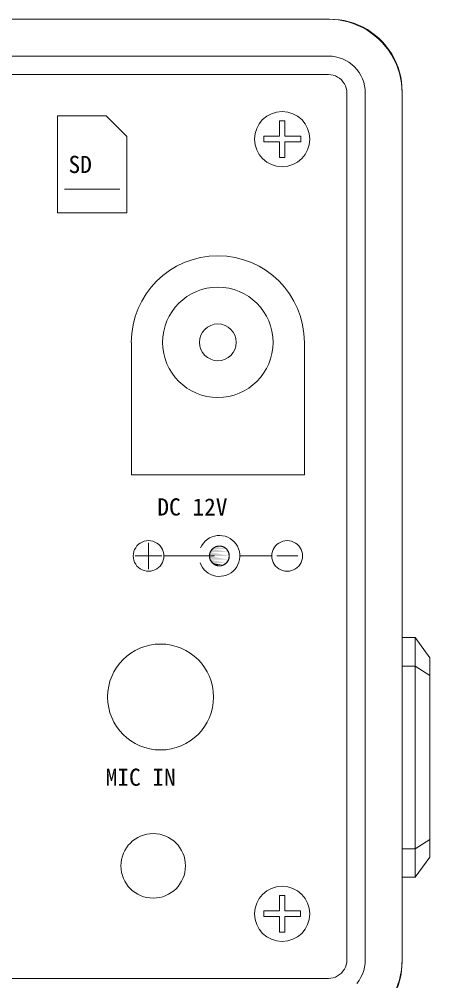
# Model space of a CAD drawing. Units: millimetres on the paper. Extents: x -546 to 142, y -95 to 95.
# Drawn here: x 75.16 to 92.81, y -13.08 to 28.27 of the extents above; entities that cross this region are included whole.
import ezdxf
from ezdxf.enums import TextEntityAlignment as Align

# ---------------------------------------------------------------- set-up
doc = ezdxf.new("R2010")
doc.units = ezdxf.units.MM
doc.layers.add('0-1_外形線', color=7, linetype='Continuous', lineweight=18)
doc.layers.add('0-7_レイヤー_1', color=7, linetype='Continuous', lineweight=18)
doc.styles.add('ＭＳ ゴシック', font='')
doc.styles.get('ＭＳ ゴシック').set_extended_font_data('MS Gothic')

# ---------------------------------------------------------------- blocks, each defined once
blk = doc.blocks.new('U32')
at = {"layer": '0-7_レイヤー_1'}
for p, q in [((314.393, 157.582), (314.36, 157.416)), ((314.485, 157.718), (314.393, 157.582)), ((314.62, 157.809), (314.485, 157.718)), ((314.787, 157.843), (314.62, 157.809)), ((314.953, 157.809), (314.787, 157.843)), ((314.953, 157.809), (315.088, 157.718)), ((315.088, 157.718), (315.18, 157.582)), ((315.18, 157.582), (315.213, 157.416)), ((314.36, 157.416), (314.393, 157.25)), ((314.393, 157.25), (314.485, 157.114)), ((315.18, 157.25), (315.088, 157.114)), ((315.213, 157.416), (315.18, 157.25)), ((314.485, 157.114), (314.62, 157.023))]:
    blk.add_line(p, q, dxfattribs=at)
blk.add_lwpolyline([(315.088, 157.114), (314.953, 157.023), (314.787, 156.989), (314.62, 157.023)], dxfattribs=at)
for points in [[(314.393, 157.582), (314.36, 157.416), (315.213, 157.416)], [(314.485, 157.718), (314.393, 157.582), (315.18, 157.582)], [(314.62, 157.809), (314.485, 157.718), (315.088, 157.718)], [(314.787, 157.843), (314.62, 157.809), (314.953, 157.809)], [(314.36, 157.416), (314.393, 157.25), (315.18, 157.25)], [(314.393, 157.25), (314.485, 157.114), (315.088, 157.114)], [(314.485, 157.114), (314.62, 157.023), (314.953, 157.023)]]:
    blk.add_solid(points, dxfattribs=at)

msp = doc.modelspace()

# ---------------------------------------------------------------- linework, layer by layer
at = {"layer": '0-1_外形線'}
for centre, radius in [((86.463, 23.11), 1.187), ((83.696, 14.372), 2.373), ((83.697, 14.372), 0.791), ((81.234, -0.878), 2.277), ((80.917, -8.139), 1.388), ((86.463, -10.203), 1.187)]:
    msp.add_circle(centre, radius, dxfattribs=at)
msp.add_arc((83.697, 14.372), 3.721, 0, 180, dxfattribs=at)
at = {"layer": '0-7_レイヤー_1'}
for p, q in [((43.258, 28.266), (88.448, 28.266)), ((88.448, 28.266), (88.496, 28.266)), ((88.448, 25.889), (43.258, 25.889)), ((91.621, 25.141), (91.621, 25.094)), ((91.621, 25.094), (91.621, -12.184)), ((76.806, 24.11), (78.89, 24.11)), ((76.806, 24.11), (76.806, 19.947)), ((78.89, 24.11), (79.78, 23.217)), ((79.78, 19.947), (79.78, 23.217)), ((87.258, 22.994), (87.258, 23.235)), ((85.676, 22.994), (86.35, 22.994)), ((86.583, 22.319), (86.583, 22.994)), ((86.583, 22.994), (87.258, 22.994)), ((77.103, 20.957), (79.483, 20.957)), ((76.806, 19.947), (79.78, 19.947)), ((80.718, 4.616), (80.718, 5.758)), ((80.148, 5.186), (81.291, 5.186)), ((83.551, 5.186), (81.378, 5.186)), ((84.643, 5.186), (86.018, 5.186)), ((87.131, 5.186), (86.23, 5.186)), ((91.621, 1.68), (92.175, 1.68)), ((92.808, 0.808), (92.175, 1.68)), ((92.175, 0.45), (92.175, 1.68)), ((91.621, 0.45), (92.175, 0.45)), ((92.808, 0.05), (92.175, 0.45)), ((92.175, -7.404), (92.175, 0.45)), ((92.808, 0.808), (92.808, 0.05)), ((92.808, 0.05), (92.808, -7.003)), ((92.175, -7.404), (92.808, -7.003)), ((92.808, -7.003), (92.808, -7.758)), ((91.621, -7.404), (92.175, -7.404)), ((92.175, -8.632), (92.808, -7.758)), ((85.676, -10.32), (86.35, -10.32)), ((86.583, -10.994), (86.583, -10.32)), ((86.583, -10.32), (87.257, -10.32)), ((87.257, -10.32), (87.257, -10.079)), ((91.621, -12.184), (91.621, -12.231)), ((43.258, -12.976), (88.448, -12.976))]:
    msp.add_line(p, q, dxfattribs=at)
for points in [[(91.621, 25.094), (91.613, 25.311), (91.589, 25.526), (91.555, 25.74), (91.502, 25.949), (91.438, 26.156), (91.359, 26.358), (91.263, 26.554), (91.157, 26.742), (91.041, 26.925), (90.908, 27.097), (90.767, 27.259), (90.614, 27.413), (90.449, 27.556), (90.277, 27.685), (90.097, 27.805), (89.909, 27.911), (89.713, 28.003), (89.512, 28.083), (89.305, 28.149), (89.093, 28.199), (88.881, 28.237), (88.666, 28.26), (88.448, 28.266)], [(91.621, 25.141), (91.613, 25.356), (91.594, 25.568), (91.557, 25.78), (91.507, 25.987), (91.443, 26.191), (91.367, 26.39), (91.276, 26.583), (91.17, 26.771), (91.054, 26.949), (90.926, 27.119), (90.786, 27.28), (90.635, 27.431), (90.473, 27.572), (90.304, 27.701), (90.124, 27.818), (89.938, 27.921), (89.744, 28.014), (89.546, 28.091), (89.341, 28.155), (89.132, 28.205), (88.923, 28.24), (88.711, 28.26), (88.496, 28.266)], [(88.448, 26.681), (43.258, 26.681), (43.101, 26.673), (42.948, 26.65), (42.796, 26.612), (42.651, 26.559), (42.51, 26.493), (42.375, 26.414), (42.251, 26.321), (42.136, 26.215), (42.031, 26.101), (41.938, 25.976), (41.858, 25.841), (41.792, 25.701), (41.739, 25.555), (41.702, 25.404), (41.678, 25.25), (41.673, 25.094)], [(89.847, 25.841), (89.766, 25.976), (89.675, 26.101), (89.57, 26.215), (89.456, 26.321), (89.328, 26.414), (89.196, 26.493), (89.055, 26.559), (88.909, 26.612), (88.759, 26.65), (88.605, 26.673), (88.448, 26.681)], [(89.241, -12.184), (89.241, 25.094), (89.236, 25.197), (89.214, 25.301), (89.18, 25.399), (89.135, 25.492), (89.077, 25.576), (89.01, 25.656), (88.931, 25.725), (88.846, 25.78), (88.751, 25.828), (88.653, 25.86), (88.552, 25.881), (88.448, 25.889)], [(89.675, -13.191), (89.766, -13.066), (89.847, -12.931), (89.914, -12.79), (89.967, -12.645), (90.005, -12.493), (90.026, -12.34), (90.033, -12.184), (90.033, 25.094), (90.026, 25.25), (90.005, 25.404), (89.967, 25.555), (89.914, 25.701), (89.847, 25.841)], [(86.583, 23.902), (86.35, 23.902), (86.35, 23.235), (85.676, 23.235), (85.676, 22.994)], [(87.258, 23.235), (86.583, 23.235), (86.583, 23.902)], [(86.35, 22.994), (86.35, 22.319), (86.583, 22.319)], [(79.982, 14.372), (79.982, 8.676), (87.417, 8.676), (87.417, 14.372)], [(81.378, 5.186), (81.373, 5.281), (81.351, 5.374), (81.32, 5.461), (81.275, 5.543), (81.216, 5.617), (81.15, 5.687), (81.076, 5.742), (80.994, 5.787), (80.906, 5.819), (80.813, 5.84), (80.718, 5.845), (80.625, 5.84), (80.532, 5.819), (80.445, 5.787), (80.363, 5.742), (80.289, 5.687), (80.22, 5.617), (80.164, 5.543), (80.119, 5.461), (80.087, 5.374), (80.066, 5.281), (80.06, 5.186), (80.066, 5.093), (80.087, 5), (80.119, 4.912), (80.164, 4.831), (80.22, 4.754), (80.289, 4.687), (80.363, 4.632), (80.445, 4.586), (80.532, 4.555), (80.625, 4.534), (80.718, 4.528), (80.813, 4.534), (80.906, 4.555), (80.994, 4.586), (81.076, 4.632), (81.15, 4.687), (81.216, 4.754)], [(82.934, 4.894), (82.982, 4.788), (83.039, 4.687), (83.111, 4.597), (83.193, 4.518), (83.286, 4.446), (83.39, 4.391), (83.495, 4.348), (83.609, 4.321), (83.723, 4.308), (83.84, 4.311), (83.954, 4.327), (84.065, 4.359), (84.171, 4.407), (84.269, 4.467), (84.359, 4.539), (84.439, 4.624), (84.508, 4.716), (84.563, 4.82), (84.603, 4.926), (84.63, 5.04), (84.643, 5.153), (84.64, 5.27), (84.622, 5.385), (84.587, 5.496), (84.54, 5.601), (84.478, 5.7), (84.404, 5.79), (84.319, 5.867), (84.227, 5.935), (84.123, 5.988), (84.015, 6.031), (83.903, 6.055), (83.787, 6.065), (83.673, 6.063), (83.559, 6.042), (83.448, 6.007), (83.342, 5.96), (83.244, 5.896), (83.156, 5.821)], [(83.156, 5.821), (83.077, 5.737), (83.01, 5.641), (82.958, 5.541)], [(87.336, 5.186), (87.331, 5.281), (87.309, 5.374), (87.277, 5.461), (87.232, 5.543), (87.176, 5.617), (87.108, 5.687), (87.034, 5.742), (86.951, 5.787), (86.863, 5.819), (86.771, 5.84), (86.678, 5.845), (86.583, 5.84), (86.49, 5.819), (86.403, 5.787), (86.321, 5.742), (86.246, 5.687), (86.181, 5.617), (86.122, 5.543), (86.077, 5.461), (86.045, 5.374), (86.023, 5.281), (86.018, 5.186), (86.023, 5.093), (86.045, 5), (86.077, 4.912), (86.122, 4.831), (86.181, 4.754), (86.246, 4.687), (86.321, 4.632), (86.403, 4.586), (86.49, 4.555), (86.583, 4.534), (86.678, 4.528), (86.771, 4.534), (86.863, 4.555), (86.951, 4.586), (87.034, 4.632), (87.108, 4.687), (87.176, 4.754)], [(83.371, 5.357), (83.373, 5.362), (83.376, 5.368), (83.379, 5.374), (83.382, 5.38), (83.385, 5.385), (83.388, 5.391), (83.391, 5.397), (83.394, 5.402), (83.397, 5.408), (83.4, 5.413), (83.404, 5.418), (83.407, 5.424), (83.411, 5.429), (83.415, 5.434), (83.418, 5.439), (83.422, 5.444), (83.426, 5.449), (83.43, 5.454), (83.434, 5.459), (83.438, 5.464), (83.442, 5.469), (83.446, 5.473), (83.45, 5.478), (83.455, 5.483), (83.459, 5.487), (83.464, 5.492), (83.468, 5.496), (83.473, 5.5), (83.477, 5.505), (83.482, 5.509), (83.487, 5.513), (83.492, 5.517), (83.497, 5.521), (83.502, 5.525), (83.507, 5.529), (83.512, 5.533), (83.517, 5.536), (83.522, 5.54), (83.527, 5.543)], [(83.527, 5.543), (83.533, 5.547), (83.538, 5.55), (83.544, 5.553), (83.549, 5.557), (83.555, 5.56), (83.56, 5.563), (83.566, 5.566), (83.571, 5.569), (83.577, 5.572), (83.583, 5.574), (83.589, 5.577), (83.595, 5.58), (83.601, 5.582), (83.606, 5.584), (83.612, 5.587), (83.619, 5.589), (83.625, 5.591), (83.631, 5.593), (83.637, 5.595), (83.643, 5.597), (83.649, 5.599), (83.656, 5.6), (83.662, 5.602), (83.668, 5.603), (83.675, 5.605), (83.681, 5.606), (83.688, 5.607), (83.694, 5.608), (83.701, 5.609), (83.707, 5.61), (83.714, 5.611), (83.72, 5.612), (83.727, 5.612), (83.734, 5.613), (83.741, 5.613), (83.747, 5.614), (83.754, 5.614), (83.761, 5.614), (83.768, 5.614)], [(83.768, 5.614), (83.774, 5.614), (83.781, 5.614), (83.788, 5.613), (83.795, 5.613), (83.801, 5.612), (83.808, 5.612), (83.815, 5.611), (83.821, 5.61), (83.828, 5.609), (83.834, 5.608), (83.841, 5.607), (83.847, 5.606), (83.854, 5.604), (83.86, 5.603), (83.866, 5.601), (83.873, 5.6), (83.879, 5.598), (83.885, 5.596), (83.891, 5.594), (83.897, 5.592), (83.904, 5.59), (83.91, 5.588), (83.916, 5.586), (83.922, 5.583), (83.928, 5.581), (83.933, 5.578), (83.939, 5.576), (83.945, 5.573), (83.951, 5.57), (83.956, 5.567), (83.962, 5.564), (83.968, 5.561), (83.973, 5.558), (83.979, 5.555), (83.984, 5.552), (83.99, 5.549), (83.995, 5.545), (84, 5.542), (84.006, 5.538)], [(84.006, 5.538), (84.011, 5.534), (84.016, 5.531), (84.021, 5.527), (84.026, 5.523), (84.031, 5.519), (84.036, 5.515), (84.041, 5.511), (84.045, 5.507), (84.05, 5.503), (84.055, 5.498), (84.059, 5.494), (84.064, 5.489), (84.068, 5.485), (84.072, 5.48), (84.077, 5.476), (84.081, 5.471), (84.085, 5.466), (84.089, 5.462), (84.093, 5.457), (84.097, 5.452), (84.101, 5.447), (84.105, 5.442), (84.109, 5.437), (84.112, 5.431), (84.116, 5.426), (84.12, 5.421), (84.123, 5.416), (84.126, 5.41), (84.13, 5.405), (84.133, 5.399), (84.136, 5.394), (84.139, 5.388), (84.142, 5.383), (84.145, 5.377), (84.148, 5.371), (84.15, 5.365), (84.153, 5.36), (84.156, 5.354), (84.158, 5.348)], [(81.216, 4.754), (81.275, 4.831), (81.32, 4.912), (81.351, 5), (81.373, 5.093), (81.378, 5.186)], [(83.344, 5.104), (83.343, 5.111), (83.342, 5.117), (83.341, 5.124), (83.34, 5.13), (83.339, 5.137), (83.338, 5.143), (83.337, 5.15), (83.337, 5.157), (83.337, 5.163), (83.336, 5.17), (83.336, 5.177), (83.336, 5.184), (83.336, 5.19), (83.336, 5.197), (83.336, 5.204), (83.337, 5.211), (83.337, 5.217), (83.337, 5.224), (83.338, 5.231), (83.339, 5.237), (83.34, 5.244), (83.341, 5.251), (83.342, 5.257), (83.343, 5.264), (83.344, 5.27), (83.345, 5.277), (83.347, 5.283), (83.348, 5.289), (83.35, 5.296), (83.352, 5.302), (83.353, 5.308), (83.355, 5.314), (83.357, 5.32), (83.359, 5.327), (83.361, 5.333), (83.364, 5.339), (83.366, 5.345), (83.368, 5.351), (83.371, 5.357)], [(83.459, 4.887), (83.455, 4.892), (83.45, 4.896), (83.446, 4.901), (83.442, 4.906), (83.438, 4.91), (83.434, 4.915), (83.43, 4.92), (83.426, 4.925), (83.422, 4.93), (83.418, 4.935), (83.415, 4.94), (83.411, 4.945), (83.407, 4.951), (83.404, 4.956), (83.4, 4.961), (83.397, 4.967), (83.394, 4.972), (83.391, 4.978), (83.388, 4.983), (83.385, 4.989), (83.382, 4.995), (83.379, 5), (83.376, 5.006), (83.373, 5.012), (83.371, 5.018), (83.368, 5.024), (83.366, 5.03), (83.364, 5.036), (83.361, 5.042), (83.359, 5.048), (83.357, 5.054), (83.355, 5.06), (83.353, 5.066), (83.352, 5.072), (83.35, 5.079), (83.348, 5.085), (83.347, 5.091), (83.345, 5.098), (83.344, 5.104)], [(84.189, 5.187), (84.189, 5.18), (84.189, 5.173), (84.189, 5.167), (84.188, 5.16), (84.188, 5.153), (84.187, 5.147), (84.187, 5.14), (84.186, 5.133), (84.185, 5.127), (84.184, 5.12), (84.183, 5.114), (84.182, 5.107), (84.18, 5.101), (84.179, 5.094), (84.178, 5.088), (84.176, 5.082), (84.174, 5.075), (84.173, 5.069), (84.171, 5.063), (84.169, 5.057), (84.167, 5.051), (84.165, 5.045), (84.163, 5.039), (84.16, 5.033), (84.158, 5.027), (84.156, 5.021), (84.153, 5.015), (84.15, 5.009), (84.148, 5.003), (84.145, 4.997), (84.142, 4.992), (84.139, 4.986), (84.136, 4.98), (84.133, 4.975), (84.13, 4.969), (84.126, 4.964), (84.123, 4.959), (84.12, 4.953), (84.116, 4.948)], [(84.158, 5.348), (84.16, 5.342), (84.163, 5.336), (84.165, 5.33), (84.167, 5.324), (84.169, 5.317), (84.171, 5.311), (84.173, 5.305), (84.174, 5.299), (84.176, 5.292), (84.178, 5.286), (84.179, 5.28), (84.18, 5.273), (84.182, 5.267), (84.183, 5.26), (84.184, 5.254), (84.185, 5.247), (84.186, 5.241), (84.187, 5.234), (84.187, 5.228), (84.188, 5.221), (84.188, 5.214), (84.189, 5.207), (84.189, 5.201), (84.189, 5.194), (84.189, 5.187)], [(87.176, 4.754), (87.232, 4.831), (87.277, 4.912), (87.309, 5), (87.331, 5.093), (87.336, 5.186)], [(83.675, 4.769), (83.668, 4.771), (83.662, 4.772), (83.656, 4.774), (83.649, 4.776), (83.643, 4.777), (83.637, 4.779), (83.631, 4.781), (83.625, 4.783), (83.619, 4.785), (83.612, 4.788), (83.606, 4.79), (83.601, 4.792), (83.595, 4.795), (83.589, 4.797), (83.583, 4.8), (83.577, 4.803), (83.571, 4.806), (83.566, 4.808), (83.56, 4.811), (83.555, 4.814), (83.549, 4.818), (83.544, 4.821), (83.538, 4.824), (83.533, 4.828), (83.527, 4.831), (83.522, 4.835), (83.517, 4.838), (83.512, 4.842), (83.507, 4.846), (83.502, 4.849), (83.497, 4.853), (83.492, 4.857), (83.487, 4.861), (83.482, 4.865), (83.477, 4.87), (83.473, 4.874), (83.468, 4.878), (83.464, 4.883), (83.459, 4.887)], [(83.928, 4.793), (83.922, 4.791), (83.916, 4.789), (83.91, 4.786), (83.904, 4.784), (83.897, 4.782), (83.891, 4.78), (83.885, 4.778), (83.879, 4.776), (83.873, 4.775), (83.866, 4.773), (83.86, 4.772), (83.854, 4.77), (83.847, 4.769), (83.841, 4.768), (83.834, 4.766), (83.828, 4.765), (83.821, 4.764), (83.815, 4.764), (83.808, 4.763), (83.801, 4.762), (83.795, 4.762), (83.788, 4.761), (83.781, 4.761), (83.774, 4.761), (83.768, 4.76), (83.761, 4.76), (83.754, 4.761), (83.747, 4.761), (83.741, 4.761), (83.734, 4.761), (83.727, 4.762), (83.72, 4.762), (83.714, 4.763), (83.707, 4.764), (83.701, 4.765), (83.694, 4.766), (83.688, 4.767), (83.681, 4.768), (83.675, 4.769)], [(84.116, 4.948), (84.112, 4.943), (84.109, 4.938), (84.105, 4.933), (84.101, 4.927), (84.097, 4.923), (84.093, 4.918), (84.089, 4.913), (84.085, 4.908), (84.081, 4.903), (84.077, 4.898), (84.072, 4.894), (84.068, 4.889), (84.064, 4.885), (84.059, 4.88), (84.055, 4.876), (84.05, 4.872), (84.045, 4.868), (84.041, 4.863), (84.036, 4.859), (84.031, 4.855), (84.026, 4.851), (84.021, 4.847), (84.016, 4.844), (84.011, 4.84), (84.006, 4.836), (84, 4.833), (83.995, 4.829), (83.99, 4.826), (83.984, 4.822), (83.979, 4.819), (83.973, 4.816), (83.968, 4.813), (83.962, 4.81), (83.956, 4.807), (83.951, 4.804), (83.945, 4.801), (83.939, 4.799), (83.933, 4.796), (83.928, 4.793)], [(91.621, -8.632), (92.175, -8.632), (92.175, -7.404)], [(86.583, -9.412), (86.35, -9.412), (86.35, -10.079), (85.676, -10.079), (85.676, -10.32)], [(87.257, -10.079), (86.583, -10.079), (86.583, -9.412)], [(86.35, -10.32), (86.35, -10.994), (86.583, -10.994)], [(88.448, -15.356), (88.666, -15.348), (88.881, -15.326), (89.093, -15.289), (89.305, -15.239), (89.512, -15.173), (89.713, -15.094), (89.909, -15), (90.097, -14.895), (90.277, -14.776), (90.449, -14.646), (90.614, -14.503), (90.767, -14.35), (90.908, -14.188), (91.041, -14.012), (91.157, -13.832), (91.263, -13.644), (91.359, -13.448), (91.438, -13.247), (91.502, -13.04), (91.555, -12.83), (91.589, -12.617), (91.613, -12.401), (91.621, -12.184)], [(88.448, -12.976), (88.552, -12.971), (88.653, -12.95), (88.751, -12.918), (88.846, -12.87), (88.931, -12.814), (89.01, -12.746), (89.077, -12.666), (89.135, -12.582), (89.18, -12.488), (89.214, -12.39), (89.236, -12.288), (89.241, -12.184)], [(88.496, -15.356), (88.711, -15.35), (88.923, -15.329), (89.132, -15.295), (89.341, -15.245), (89.546, -15.181), (89.744, -15.105), (89.938, -15.011), (90.124, -14.907), (90.304, -14.791), (90.473, -14.661), (90.635, -14.521), (90.786, -14.37), (90.926, -14.208), (91.054, -14.04), (91.17, -13.859), (91.276, -13.673), (91.367, -13.48), (91.443, -13.281), (91.507, -13.077), (91.557, -12.87), (91.594, -12.658), (91.613, -12.445), (91.621, -12.231)]]:
    msp.add_lwpolyline(points, dxfattribs=at)

# ---------------------------------------------------------------- block references
msp.add_blockref('U32', (-231.024, -152.229), dxfattribs=at)

# ---------------------------------------------------------------- texts
at = {"layer": '0-7_レイヤー_1', "style": 'ＭＳ ゴシック'}
for s, p in [('SD', (77.276, 21.431)), ('DC 12V', (81.095, 6.703)), ('MIC IN', (78.872, -4.919))]:
    msp.add_text(s, height=0.7387, dxfattribs=at).set_placement(p, align=Align.BOTTOM_LEFT)

doc.saveas('drawing.dxf')
